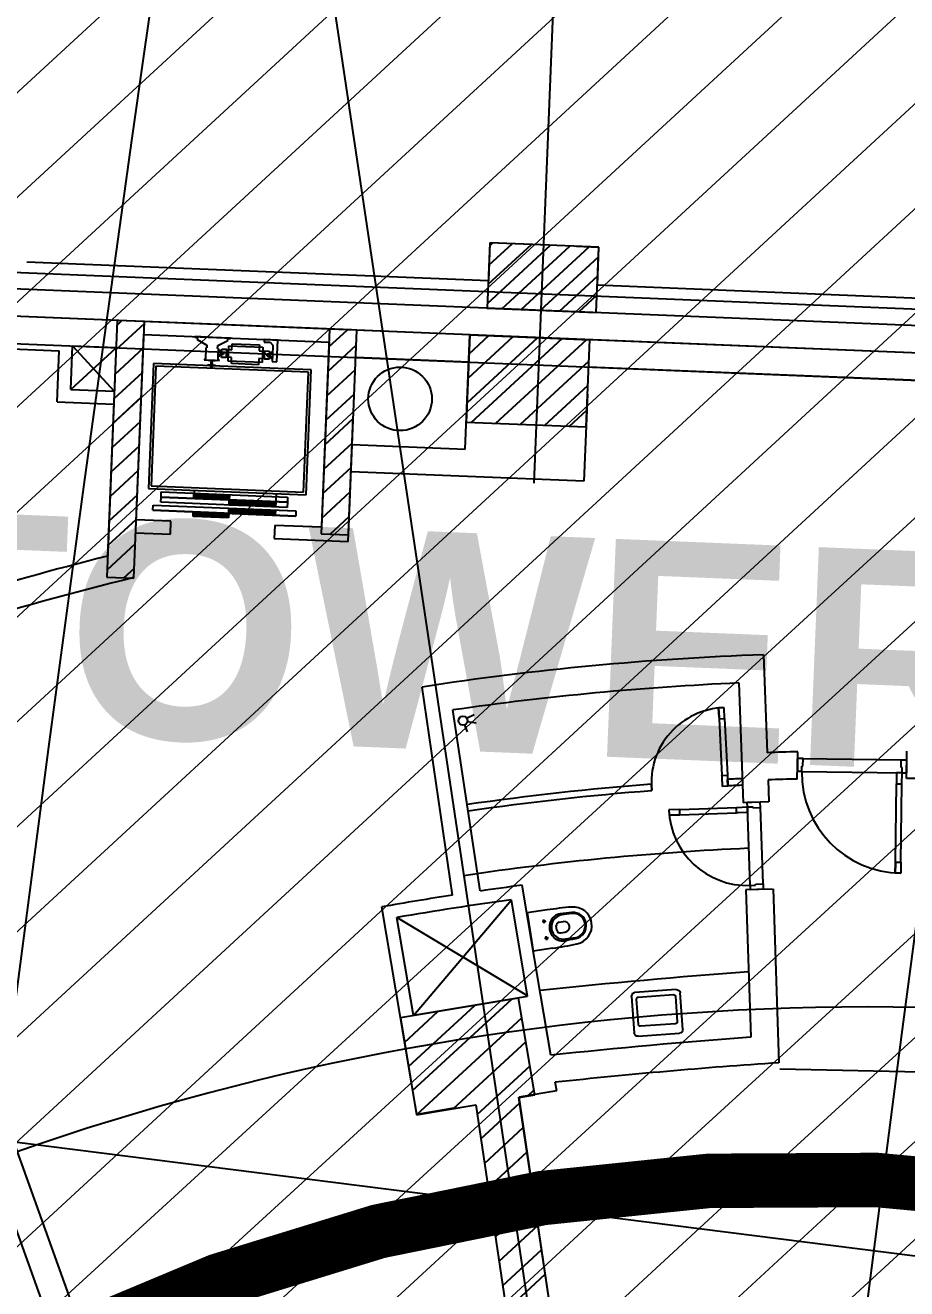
# Model space of a CAD drawing. Extents: x -678889171 to 586587, y -792238163 to 335485.
# Drawn here: x -678754277 to -678746193, y -791968313 to -791956724 of the extents above; entities that cross this region are included whole.
import ezdxf
from ezdxf.enums import TextEntityAlignment as Align

# ---------------------------------------------------------------- set-up
doc = ezdxf.new("R2010")
doc.units = 0
doc.header["$MEASUREMENT"] = 0
for name, color, linetype in [('A-FLOR-PATT', 252, 'Continuous'), ('A-SITE-PATT', 252, 'Continuous'), ('A-WALL', 252, 'Continuous')]:
    doc.layers.add(name, color=color, linetype=linetype)
for name, color, linetype, lineweight in [('BASEMENT3 LAYOUT$0$A-TABL-TEXT', 252, 'Continuous', 30), ('BASEMENT3 LAYOUT$0$HATCH11', 252, 'Continuous', 15), ('BASEMENT3 LAYOUT$0$HATCH2', 252, 'Continuous', 15)]:
    doc.layers.add(name, color=color, linetype=linetype, lineweight=lineweight)
doc.styles.add('BASEMENT3 LAYOUT$0$EN-SB', font='swissb.ttf')
doc.styles.add('Ground floor Towers$0$$Bas01-Rname$0$EN-SC', font='swissc.ttf')
doc.styles.add('Ground floor Towers$0$$Bas01-Rname$0$EN-SCL', font='swisscl.ttf')
doc.styles.add('Ground floor Towers$0$04-Ground Floor$0$V2-lower ground$0$LEVEL  FOR LICENSE LOWER GR$0$$LG- LEVEL$0$AR-SR', font='sarb.shx')

# ---------------------------------------------------------------- blocks, each defined once
blk = doc.blocks.new('A$C61C61320')
at = {"layer": 'BASEMENT3 LAYOUT$0$HATCH11'}
h = blk.add_hatch(dxfattribs=at)
h.set_pattern_fill('JIS_WOOD', color=256, scale=1000, style=0)
h.set_pattern_definition([(45, (-55979.95959305647, -92778.05480168064), (-499.9999991609842, 499.9999991609843), [])])
edge = h.paths.add_edge_path()
edge.add_line((-21467.74319023453, -134455.7384705361), (-52625.22989511769, -137297.8907696561))
edge.add_arc((469730.797268165, -78930.5305383486), 525606.8567419754, 175.7647423383216, 186.3757064635938, ccw=False)
edge.add_arc((-39265.1562679424, -44102.43736154633), 15691.08979022459, 0.9729785529091828, 165.2727067888424, ccw=False)
edge.add_arc((542230.0773749191, -76004.92878418005), 566720.1514529854, 176.7459500062832, 185.9199427217102)
at = {"layer": 'BASEMENT3 LAYOUT$0$HATCH2'}
h = blk.add_hatch(dxfattribs=at)
h.set_pattern_fill('JIS_WOOD', color=256, scale=1000, style=0)
h.set_pattern_definition([(45, (-845211.5632561638, -471074.8112416068), (-499.9999991609842, 499.9999991609843), [])])
edge = h.paths.add_edge_path()
edge.add_line((-87728.88771757309, -14436.92520058164), (11085.99286301623, -14077.61977391216))
edge.add_line((11085.9928630162, -14077.61977391216), (11086.00013759563, -61296.12011963065))
edge.add_line((11086.00013759569, -61296.12011963065), (-23868.16462742418, -60220.57708285929))
edge.add_line((-23868.16462742421, -60220.57708285929), (-23388.15647815715, -47455.2645226442))
edge.add_arc((-38984.06513334403, -44366.02445463254), 15898.9235792472, 348.7958745272753, 525.9866040010601)
edge.add_line((-54409.82303213701, -40516.12001080933), (-55179.78612954497, -49076.3717473704))
edge.add_line((-55179.78612954495, -49076.3717473704), (-87616.00626249687, -47227.09333388295))
edge.add_line((-87616.00626249681, -47227.09333388295), (-87728.88771757303, -14436.92520058164))
at = {"layer": 'BASEMENT3 LAYOUT$0$A-TABL-TEXT', "const_width": 500, "elevation": 212771.999991763}
blk.add_lwpolyline([(-55177.9904923368, -49002.55585763077), (-54541.06010160525, -40908.81723323351, -0.4123632474485285), (-36062.28517638973, -28707.6033656245)], format="xyb", dxfattribs=at)
at = {"layer": 'BASEMENT3 LAYOUT$0$HATCH2', "style": 'BASEMENT3 LAYOUT$0$EN-SB'}
blk.add_text('TOWER (D)', height=2000, dxfattribs=at).set_placement((-48443.40025077434, -24620.30964643985))
blk = doc.blocks.new('2')
at = {"layer": 'BASEMENT3 LAYOUT$0$A-TABL-TEXT', "const_width": 500, "elevation": 212771.999991763}
blk.add_lwpolyline([(62742.86580925656, 183194.8048470006), (63379.79619998811, 191288.5434713978, -0.4123632474485285), (81858.57112520363, 203489.7573390068)], format="xyb", dxfattribs=at)
at = {"layer": 'BASEMENT3 LAYOUT$0$HATCH2', "style": 'BASEMENT3 LAYOUT$0$EN-SB'}
blk.add_text('TOWER (D)', height=2000, dxfattribs=at).set_placement((69477.45605081902, 207577.0510581915))
blk = doc.blocks.new('GR')
at = {"layer": 'A-FLOR-PATT'}
for p, q in [((49525, 196905), (34393.90724153118, 276184.0878004957)), ((45305, 268485), (45305, 225220)), ((45814.33475278216, 227406.0133958133), (44814.33475278216, 227406.0133958133)), ((44814.33475278216, 227406.0133958133), (44814.33475278216, 226806.0133958133)), ((44814.33475278213, 227379.5168139663), (44840.83133462933, 227406.0133958135)), ((44814.33475278213, 227202.7401186696), (45017.60802992596, 227406.0133958135)), ((44814.33475278213, 227025.963423373), (45194.3847252226, 227406.0133958135)), ((44814.33475278213, 226849.1867280764), (45371.16142051923, 227406.0133958135)), ((45359.41533091813, 227406.0133958133), (44814.33475278216, 227406.0133958133)), ((44814.33475278216, 227406.0133958133), (44814.33475278216, 227056.699047405)), ((44947.93811581581, 226806.0133958134), (45547.93811581586, 227406.0133958135)), ((45124.71481111244, 226806.0133958134), (45724.7148111125, 227406.0133958135)), ((45609.41533091813, 227406.8300196816), (45811.59955093273, 227406.8300196816)), ((45811.59955093273, 227406.8300196816), (45811.59955093273, 227056.9011647324)), ((45814.33475278216, 226806.0133958133), (45814.33475278216, 227406.0133958133)), ((45301.49150640907, 226806.0133958134), (45814.33475278219, 227318.8566421865)), ((45478.26820170571, 226806.0133958134), (45814.33475278219, 227142.0799468899)), ((44814.33475278215, 227056.699047405), (40576.00954018906, 227056.699047405)), ((50959.12124708786, 227056.849632186), (45811.59955093273, 227056.9011647324)), ((106690.0000000001, 226955.0000000001), (-2250.000000000029, 226955)), ((45655.04489700234, 226806.0133958134), (45814.33475278219, 226965.3032515933)), ((55580, 226805), (4670, 226805)), ((54319.33480194781, 226805.3815140488), (11635.9341053524, 226805.8043177102)), ((44814.33475278216, 226806.0133958133), (45814.33475278216, 226806.0133958133)), ((53890, 226555), (4670, 226555)), ((43374.35913820845, 226556.198137269), (35336.09748644551, 226554.6647562817, -6.574195595121094e-08)), ((41427.15851748831, 226556.1981363152), (41426.7071294616, 224199.60201354)), ((41427.06266338544, 226287.8969424288), (41676.93180736224, 226537.7660864056)), ((41427.09491991927, 226512.4356019893), (41470.85745504469, 226556.1981371147)), ((41676.93445525065, 226556.1981363152), (41427.15851748831, 226556.1981363152)), ((43576.93284903094, 226556.1981379923, -6.574195595121094e-08), (41674.34838876099, 226556.1981363137)), ((41676.48306722395, 224199.60201354), (41676.93445525065, 226556.1981363152)), ((43626.93284903097, 226556.1981372059), (43376.93448080661, 226556.3315605688)), ((43376.93448080661, 226556.3315605688), (43376.93448080661, 224676.1980173447)), ((43376.93448080661, 226391.8509320808), (43541.32737331188, 226556.2438245861)), ((43626.93284903097, 224676.0645939809), (43626.93284903097, 226556.1981372059)), ((44664.33346182262, 226554.6647567604, -6.574195595121094e-08), (43626.93284903097, 226556.1981372059)), ((44664.33346182256, 226380.3982600889, -6.574195595121094e-08), (44838.5999584941, 226554.6647567604, -6.574195595121094e-08)), ((44664.33346182259, 226155.8918570621, -6.574195595121094e-08), (45063.10636152085, 226554.6647567604, -6.574195595121094e-08)), ((44664.33346182262, 225931.3854540354, -6.574195595121094e-08), (45287.61276454758, 226554.6647567604, -6.574195595121094e-08)), ((44664.33346182262, 226554.6647567604, -6.574195595121094e-08), (44664.33346182262, 225754.6647567604, -6.574195595121094e-08)), ((45764.33346182262, 226554.6647567604, -6.574195595121094e-08), (44664.33346182262, 226554.6647567604, -6.574195595121094e-08)), ((44664.33346182259, 225506.3315566768, -6.574195595121094e-08), (44664.33346182259, 226554.6647567604, -6.574195595121094e-08)), ((44664.33346182259, 226554.6647567604, -6.574195595121094e-08), (45764.33346182259, 226554.6647567604, -6.574195595121094e-08)), ((44712.11916757427, 225754.6647567604, -6.574195595121094e-08), (45512.1191675743, 226554.6647567604, -6.574195595121094e-08)), ((44936.62557060103, 225754.6647567604, -6.574195595121094e-08), (45736.62557060103, 226554.6647567604, -6.574195595121094e-08)), ((55679.89534064961, 226557.0897245294), (45764.33346182259, 226554.6647567604, -6.574195595121094e-08)), ((45764.33346182262, 225754.6647567604, -6.574195595121094e-08), (45764.33346182262, 226554.6647567604, -6.574195595121094e-08)), ((41676.48306722392, 224199.60201354), (41676.91147007118, 226436.197645375)), ((41676.91147007118, 226436.197645375), (43376.93448080654, 226436.1981529413)), ((42307.96238136734, 226436.1981366698), (42144.31373271882, 226436.1981366698)), ((42144.31373271882, 226436.1981366698), (42144.31373271882, 226431.4684069401)), ((42144.31373271882, 226431.4684069401), (42167.96238136734, 226431.4684069401)), ((42167.96238136734, 226431.4684069401), (42167.96238136734, 226412.1711096427)), ((42167.96238136734, 226412.1711096427), (42258.77319217823, 226363.2657042374)), ((42258.77319217823, 226337.2444032367), (42249.31373271882, 226337.2444032367)), ((42249.31373271882, 226337.2444032367), (42249.31373271882, 226230.4988579653)), ((42258.77319217823, 226363.2657042374), (42258.77319217823, 226337.2444032367)), ((42471.61103001609, 226436.1981366698), (42307.96238136734, 226436.1981366698)), ((42357.15157055645, 226363.2657042374), (42447.96238136734, 226412.1711096429)), ((42357.15157055645, 226337.2444032367), (42357.15157055645, 226363.2657042374)), ((42366.61103001609, 226337.2444032367), (42357.15157055645, 226337.2444032367)), ((42366.61103001609, 226230.4988579653), (42366.61103001609, 226337.2444032367)), ((42395.93535434036, 226331.7150741815), (42438.50292190793, 226331.7150741815)), ((42395.93535434036, 226302.8637228301), (42395.93535434036, 226331.7150741815)), ((42438.50292190793, 226331.7150741815), (42438.50292190793, 226256.0393985058)), ((42441.81373271882, 226258.4042633707), (42441.81373271882, 226329.3502093166)), ((42441.81373271882, 226329.3502093166), (42489.11103001609, 226329.3502093166)), ((42447.96238136734, 226412.1711096429), (42447.96238136734, 226431.4684069401)), ((42447.96238136734, 226431.4684069401), (42471.61103001609, 226431.4684069401)), ((42458.36778677278, 226222.9312903977), (42458.36778677278, 226364.8231822896)), ((42458.36778677278, 226364.8231822896), (42770.52994893491, 226364.8231822896)), ((42471.61103001609, 226431.4684069401), (42471.61103001609, 226436.1981366698)), ((42489.11103001609, 226329.3502093166), (42489.11103001609, 226385.1610201275)), ((42489.11103001609, 226385.1610201275), (42739.7867056916, 226385.1610201275)), ((42739.7867056916, 226385.1610201275), (42739.7867056916, 226329.3502093167)), ((42739.7867056916, 226329.3502093167), (42787.08400298888, 226329.3502093167)), ((42770.52994893491, 226364.8231822896), (42770.52994893491, 226222.9312903978)), ((42905.32724623219, 226436.19813667), (42782.35427325917, 226436.19813667)), ((42782.35427325917, 226436.19813667), (42782.35427325917, 226412.5494880213)), ((42782.35427325917, 226412.5494880213), (42836.27319217823, 226412.5494880212)), ((42787.08400298888, 226329.3502093167), (42787.08400298888, 226258.4042633707)), ((42790.39481379976, 226256.0393985058), (42790.39481379976, 226331.7150741815)), ((42790.39481379976, 226331.7150741815), (42832.96238136734, 226331.7150741816)), ((42832.96238136734, 226331.7150741816), (42832.96238136734, 226302.8637228302)), ((42836.27319217823, 226412.5494880212), (42862.75967866462, 226386.0630015348)), ((42862.75967866462, 226386.0630015348), (42862.75967866462, 226293.8772363437)), ((42905.32724623219, 226237.120479587), (42905.32724623219, 226436.19813667)), ((43376.93448080654, 226436.1981529413), (43376.93448080658, 224736.0645939821)), ((43376.93448080664, 226167.3445290541), (43626.93284903091, 226417.3428972784)), ((45161.13197362772, 225754.6647567604, -6.574195595121094e-08), (45764.33346182262, 226357.8662449553, -6.574195595121094e-08)), ((-2249.999999999971, 226305), (106689.9999999999, 226305)), ((38716.09585629358, 226256.1981371931), (40906.76983506471, 226256.1981371925)), ((40906.76983506471, 225786.5521331348, -6.574195595375476e-08), (40906.76983506471, 226256.1981371925, -7.048649737750315e-09)), ((41026.76983506471, 226306.5324472102, -6.574195595121094e-08), (41426.83059002995, 226306.5521361319, -6.574195595121094e-08)), ((41026.76983506471, 225906.5521331348), (41026.76983506471, 226306.5521331348)), ((41026.76983506471, 225906.5521331348), (41426.76983506471, 226303.5989339019)), ((41027.77721376537, 226306.5324967881, -6.574195595121027e-08), (41426.76983506471, 225906.5521331348, -6.574195595121027e-08)), ((41427.10137403769, 226256.1981371924, -6.574195595121094e-08), (41426.74441177255, 224392.5778366092, -6.574195595121094e-08)), ((41427.03040685164, 226063.3582828682), (41676.89955087131, 226313.2274268879)), ((42249.31373271882, 226230.4988579653), (42237.96238136734, 226230.4988579653)), ((42237.96238136734, 226230.4988579653), (42237.96238136734, 226226.7150741815)), ((42237.96238136734, 226226.7150741815), (42307.96238136734, 226226.7150741815)), ((42277.21913812426, 226221.0393985058), (42274.85427325917, 226226.7150741815)), ((42274.85427325917, 226226.7150741815), (42341.0704894755, 226226.7150741815)), ((42305.1245435297, 226219.147506614), (42277.21913812426, 226221.0393985058)), ((42305.12454352947, 226206.8502093166), (42305.1245435297, 226219.147506614)), ((42307.96238136734, 226226.7150741815), (42377.96238136734, 226226.7150741816)), ((42338.70562461065, 226221.0393985058), (42310.80021920521, 226219.1475066139)), ((42310.80021920521, 226219.1475066139), (42310.80021920521, 226206.8502093166)), ((42341.0704894755, 226226.7150741815), (42338.70562461065, 226221.0393985058)), ((42366.13805704308, 226322.2556147221), (42380.32724623219, 226322.2556147221)), ((42366.13805704308, 226265.4988579653), (42366.13805704308, 226322.2556147221)), ((42380.32724623219, 226265.4988579653), (42366.13805704308, 226265.4988579653)), ((42377.96238136734, 226230.4988579654), (42366.61103001609, 226230.4988579653)), ((42377.96238136734, 226226.7150741816), (42377.96238136734, 226230.4988579654)), ((42380.32724623219, 226322.2556147221), (42380.32724623219, 226301.4448039112)), ((42380.32724623219, 226301.4448039112), (42413.43535434036, 226301.4448039112)), ((42413.43535434036, 226286.3096687761), (42380.32724623219, 226286.3096687761)), ((42380.32724623219, 226286.3096687761), (42380.32724623219, 226265.4988579653)), ((42414.85427325917, 226302.8637228301), (42395.93535434036, 226302.8637228301)), ((42395.93535434036, 226256.0393985058), (42395.93535434036, 226284.8907498572)), ((42395.93535434036, 226284.8907498572), (42414.85427325917, 226284.8907498572)), ((42438.50292190793, 226256.0393985058), (42395.93535434036, 226256.0393985058)), ((42413.43535434036, 226301.4448039112), (42413.43535434036, 226286.3096687761)), ((42414.85427325917, 226284.8907498572), (42414.85427325917, 226302.8637228301)), ((42489.11103001609, 226258.4042633707), (42441.81373271882, 226258.4042633707)), ((42770.52994893491, 226222.9312903978), (42458.36778677278, 226222.9312903977)), ((42489.11103001609, 226202.5934525599), (42489.11103001609, 226258.4042633707)), ((42787.08400298888, 226258.4042633707), (42739.7867056916, 226258.4042633707)), ((42739.7867056916, 226258.4042633707), (42739.7867056916, 226202.5934525599)), ((42832.96238136734, 226256.0393985058), (42790.39481379976, 226256.0393985058)), ((42832.96238136734, 226302.8637228302), (42814.04346244852, 226302.8637228302)), ((42814.04346244852, 226302.8637228302), (42814.04346244852, 226284.8907498572)), ((42814.04346244852, 226284.8907498572), (42832.96238136734, 226284.8907498572)), ((42815.46238136734, 226286.3096687761), (42815.46238136734, 226301.4448039113)), ((42815.46238136734, 226301.4448039113), (42848.5704894755, 226301.4448039113)), ((42848.5704894755, 226286.3096687761), (42815.46238136734, 226286.3096687761)), ((42832.96238136734, 226284.8907498572), (42832.96238136734, 226256.0393985058)), ((42848.5704894755, 226301.4448039113), (42848.5704894755, 226322.2556147221)), ((42848.5704894755, 226322.2556147221), (42862.75967866462, 226322.2556147222)), ((42848.5704894755, 226265.4988579653), (42848.5704894755, 226286.3096687761)), ((42862.75967866462, 226265.4988579654), (42848.5704894755, 226265.4988579653)), ((42862.75967866462, 226322.2556147222), (42862.75967866462, 226265.4988579654)), ((42862.75967866462, 226293.8772363437), (42862.75967866462, 226237.1204795869)), ((42862.75967866462, 226237.1204795869), (42905.32724623219, 226237.120479587)), ((44663.96393756372, 226304.6650298568, -6.574195595121094e-08), (43626.56332477207, 226306.1984103024)), ((45764.33346182259, 226306.1981309178), (54226.62677301494, 226306.198135673)), ((43222.94838867686, 226175.929599748), (41775.74838867667, 226175.929599748)), ((41775.74838867667, 226175.929599748), (41775.74838867667, 225028.5043987087)), ((43199.34838867676, 226152.329599748), (41799.34838867676, 226152.3295997479)), ((41799.34838867676, 226152.3295997479), (41799.34838867676, 225052.1081323122)), ((42270.12454352947, 226179.4177768842), (42270.12454352947, 226182.728587695)), ((42270.12454352947, 226182.728587695), (42302.2867056916, 226182.728587695)), ((42345.80021920521, 226179.4177768842), (42270.12454352947, 226179.4177768842)), ((42302.2867056916, 226182.728587695), (42302.28670569183, 226163.8096687761)), ((42302.28670569183, 226163.8096687761), (42313.63805704308, 226163.8096687761)), ((42303.70562461065, 226197.3907498572), (42305.12454352947, 226206.8502093166)), ((42303.70562461065, 226165.228587695), (42303.70562461065, 226197.3907498572)), ((42312.21913812403, 226165.228587695), (42303.70562461065, 226165.228587695)), ((42310.80021920521, 226206.8502093166), (42312.21913812403, 226197.3907498572)), ((42312.21913812403, 226197.3907498572), (42312.21913812403, 226165.228587695)), ((42313.63805704308, 226163.8096687761), (42313.63805704308, 226182.7285876951)), ((42313.63805704308, 226182.7285876951), (42345.80021920521, 226182.728587695)), ((42345.80021920521, 226182.728587695), (42345.80021920521, 226179.4177768842)), ((42739.7867056916, 226202.5934525599), (42489.11103001609, 226202.5934525599)), ((43199.34838867676, 225052.329599748), (43199.34838867676, 226152.329599748)), ((43222.94838867686, 225028.7333327609), (43222.94838867686, 226175.929599748)), ((43376.93448080661, 225942.8381260274), (43626.93284903091, 226192.8364942517)), ((45385.6383766545, 225754.6647567604, -6.574195595121094e-08), (45764.33346182262, 226133.3598419285, -6.574195595121094e-08)), ((41426.99815031784, 225838.8196233077), (41676.86729438035, 226088.6887673702)), ((45764.33346182259, 226056.1981372058), (45764.33346182259, 225256.3315566768)), ((41026.76983506471, 225906.5521331348, -6.574195595375476e-08), (41426.76983506471, 225906.5521331348, -6.574195595375476e-08)), ((43376.93448080664, 225718.3317230007), (43626.93284903097, 225968.330091225)), ((45610.14477968126, 225754.6647567604, -6.574195595121094e-08), (45764.33346182262, 225908.8534389018, -6.574195595121094e-08)), ((40906.76983506471, 225786.5521331348, -6.574195595375476e-08), (41426.76983506471, 225786.5521331348, -6.574195595375476e-08)), ((41426.96589378401, 225614.2809637472), (41676.8350378894, 225864.1501078525)), ((43626.93284903095, 224616.0645939821), (43626.93284903087, 225756.3315566768)), ((44664.33346182262, 225754.6647567604, -6.574195595121094e-08), (45764.33346182262, 225754.6647567604, -6.574195595121094e-08)), ((41426.93363725021, 225389.7423041866), (41676.80278139841, 225639.6114483348)), ((43376.93448080664, 225493.8253199739), (43626.93284903097, 225743.8236881982)), ((43376.93448080661, 225269.3189169472), (43626.93284903094, 225519.3172851715)), ((41426.90138071639, 225165.2036446261), (41676.77052490745, 225415.0727888171)), ((43626.93284903087, 225506.3315566768, -6.574195595121094e-08), (44664.33346182259, 225506.3315566768, -6.574195595121094e-08)), ((43376.93448080661, 225044.8125139205), (43626.93284903094, 225294.8108821448)), ((41426.86912418259, 224940.6649850655), (41676.73826841646, 225190.5341292994)), ((45764.33346182259, 225256.3315566768), (43626.93284903087, 225256.3315566768)), ((43376.93448080661, 224820.3061108937), (43626.93284903091, 225070.304479118)), ((41426.83686764879, 224716.126325505), (41676.7060119255, 224965.9954697817)), ((41775.74838867667, 225028.5043987087), (43222.94838867686, 225028.7333327609)), ((41799.34838867676, 225052.1081323122), (43199.34838867676, 225052.329599748)), ((41895.01977722021, 225000.0137014879), (43054.967126125, 225000.1808209975)), ((41895.02536171768, 224952.7164045203), (41895.01977722021, 225000.0137014879)), ((43054.97271062224, 224952.8835240299), (41895.02536171768, 224952.7164045203)), ((41895.02536171768, 224952.7164045203), (43054.97271062224, 224952.8835240299)), ((41895.03094621515, 224905.4191075527), (41895.02536171768, 224952.7164045203)), ((42195.31028081593, 225028.5707696347), (42195.31364842621, 225000.0491578557)), ((42195.31420687586, 224995.3194281588), (42521.45417478005, 224995.3880981697)), ((42195.31923292368, 224952.751860888), (42195.31420687586, 224995.3194281588)), ((42521.45585012925, 224981.1989090795), (42195.31588222529, 224981.1302390687)), ((42521.45752547844, 224967.0097199892), (42195.31755757448, 224966.9410499783)), ((42521.45920082787, 224952.8205308989), (42195.31923292368, 224952.751860888)), ((42521.45417478005, 224995.3880981697), (42521.45920082787, 224952.8205308989)), ((42521.45975927752, 224948.0908012021), (42947.13543198584, 224948.141061679)), ((42521.46478532511, 224905.5232339312), (42521.45975927752, 224948.0908012021)), ((42947.12592142844, 225028.6897001219), (42947.14045803365, 224905.5734944082)), ((42947.13543198584, 224948.141061679), (42947.14045803365, 224905.5734944082)), ((43054.967126125, 225000.1808209975), (43054.97271062224, 224952.8835240299)), ((43054.97271062224, 224952.8835240299), (43054.97829511971, 224905.5862270623)), ((41825.03429740155, 224877.0324643159), (43136.33299660264, 224877.2174542173)), ((41825.03988189902, 224829.7351673483), (41825.03429740155, 224877.0324643159)), ((41825.03988189902, 224829.7351673483), (43136.33858109987, 224829.9201572497)), ((43136.33858109987, 224829.9201572497), (41825.03988189902, 224829.7351673483)), ((43054.97829511971, 224905.5862270623), (41895.03094621515, 224905.4191075527)), ((42195.33375261701, 224829.7788887723), (42521.4737205212, 224829.847558783)), ((42195.33877866482, 224787.2113215014), (42195.33375261701, 224829.7788887723)), ((42947.13710733526, 224933.9518725887), (42521.46143462672, 224933.9016121119)), ((42947.13878268446, 224919.7626834985), (42521.46310997591, 224919.7124230216)), ((42947.14045803365, 224905.5734944082), (42521.46478532511, 224905.5232339312)), ((42521.46813602373, 224877.1448557506), (42947.14380873204, 224877.1951162275)), ((42521.47316207131, 224834.5772884798), (42521.46813602373, 224877.1448557506)), ((42947.14548408147, 224863.0059271374), (42521.46981137292, 224862.9556666605)), ((42947.14715943066, 224848.8167380471), (42521.47148672212, 224848.7664775701)), ((42947.14883477986, 224834.6275489568), (42521.47316207131, 224834.5772884798)), ((42521.4737205212, 224829.847558783), (42521.47874656878, 224787.2799915122)), ((42947.14380873204, 224877.1951162275), (42947.14883477986, 224834.6275489568)), ((43136.33299660264, 224877.2174542173), (43136.33858109987, 224829.9201572497)), ((43457.2899048407, 224676.1551319011), (43626.93284903091, 224845.7980760913)), ((41426.80461111493, 224491.5876659444), (41676.67375543455, 224741.456810264)), ((41994.65463025749, 224736.064593982), (41674.34838882845, 224736.064593982)), ((41994.65463025749, 224616.064593982), (41994.65463025749, 224736.064593982)), ((42521.4753958704, 224815.6583696928), (42195.3354279662, 224815.589699682)), ((42521.47707121959, 224801.4691806026), (42195.3371033154, 224801.4005105917)), ((42521.47874656878, 224787.2799915122), (42195.33877866482, 224787.2113215014)), ((43376.93448080658, 224736.0645939821), (42947.14380924594, 224736.0645939821)), ((42947.14380924594, 224736.0645939821), (42947.14380924594, 224616.0645939821)), ((41674.34838882845, 224616.064593982), (41994.65463025749, 224616.064593982)), ((42947.14380924594, 224616.0645939821), (43626.93284903095, 224616.0645939821)), ((43376.93448080661, 224676.1980173447), (43626.93284903097, 224676.0645939809)), ((41426.77235458116, 224267.0490063839), (41676.64149894356, 224516.9181507463)), ((41583.83176485085, 224199.6020136269), (41676.60924245257, 224292.3794912286)), ((41426.7071294616, 224199.60201354), (41676.48306722395, 224199.60201354)), ((47473.47593836665, 223732.8702573489), (47543.87857939229, 222836.4856662556)), ((47259.07762923303, 223464.616593459), (47342.30546461417, 222368.6134497749)), ((44714.69762140351, 221413.9137792526), (44356.96908496408, 223309.86000921)), ((47132.25892793494, 223232.8927695436), (47082.46443492755, 223228.3641421429)), ((47082.46443492755, 223228.3641421429), (47090.34424660484, 223141.72172431)), ((47090.34424660484, 223141.72172431), (47082.46443492755, 223228.3641421429)), ((47082.46443492755, 223228.3641421429), (47091.52168972903, 223128.7751561281)), ((47141.31618273642, 223133.3037835288), (47132.25892793494, 223232.8927695436)), ((44965.42926368002, 221461.9799571485), (44648.89153527834, 223111.048467703)), ((47091.52168972903, 223128.7751561281), (47141.31618273642, 223133.3037835288)), ((47091.52168972902, 223128.7751561281), (47138.61941469672, 222610.9124288512)), ((47141.31618273642, 223133.3037835288), (47188.4139077041, 222615.4410562519)), ((44760.81634613739, 222977.2510946727), (44788.59977170693, 222916.6998256181)), ((44776.89887677396, 223041.0175241458), (44846.16352120087, 223076.7308840596)), ((44785.45757195492, 223009.9394744942), (44866.19203883059, 223001.2489395959)), ((47830.31395338914, 222606.258623497), (47823.54182119005, 222856.3537773259)), ((48829.4218709288, 222652.7399001125), (48822.65479578338, 222902.6482967182)), ((47875.27230249451, 222796.9693543657), (47825.29061773999, 222795.6161400078)), ((47825.29061773999, 222795.6161400078), (47828.53833219891, 222675.660096597)), ((47865.27596554359, 222796.6987114942), (48784.93896502672, 222821.5978556793)), ((47877.16680259554, 222726.9949957095), (47875.27230249451, 222796.9693543657)), ((48774.94262807581, 222821.3272128076), (48824.92431283034, 222822.6804271655)), ((48776.83712817685, 222751.3528541514), (48774.94262807581, 222821.3272128076)), ((48786.83346512775, 222751.623497023), (48776.83712817685, 222751.3528541514)), ((48788.18667948564, 222701.6418122685), (48786.83346512775, 222751.623497023)), ((48824.92431283034, 222822.6804271655), (48828.17202728926, 222702.7243837548)), ((47868.52368000252, 222676.7426680833), (47828.53833219891, 222675.660096597)), ((47867.17046564463, 222726.7243528379), (47877.16680259554, 222726.9949957095)), ((47868.52368000252, 222676.7426680833), (47867.17046564463, 222726.7243528379)), ((47868.52368000252, 222676.7426680833), (48788.18667948565, 222701.6418122685)), ((48788.18667948565, 222701.6418122685), (48738.20499473113, 222700.2885979106)), ((48738.20499473113, 222700.2885979106), (48740.55958771385, 222613.3204664377)), ((48788.18667948564, 222701.6418122685), (48828.17202728926, 222702.7243837548)), ((48790.89310820142, 222601.6784427594), (48788.18667948565, 222701.6418122685)), ((47138.61941469672, 222610.9124288512), (47188.4139077041, 222615.4410562519)), ((47139.7968578209, 222597.9658606693), (47138.61941469672, 222610.9124288512)), ((47147.67666949819, 222511.3234428364), (47139.7968578209, 222597.9658606693)), ((47197.47116250559, 222515.8520702372), (47147.67666949819, 222511.3234428364)), ((47188.4139077041, 222615.4410562519), (47197.47116250559, 222515.8520702372)), ((47197.33606586569, 222517.3375244587), (47191.90171298488, 222577.0909160675)), ((47563.45350522279, 222587.2526597855), (47579.21261503721, 222386.6036074033)), ((48740.55958771385, 222613.3204664377), (48740.9114234469, 222600.3252284015)), ((48740.9114234469, 222600.3252284015), (48790.89310820142, 222601.6784427594)), ((48760.39771020046, 221880.5889679365), (48740.9114234469, 222600.3252284015)), ((48810.37939495498, 221881.9421822944), (48790.89310820142, 222601.6784427594)), ((46501.07618423858, 222444.4474048337), (46495.63982180863, 222504.2228924271)), ((46764.59549412379, 222284.6283833819), (46664.88257897396, 222277.0564250939)), ((46664.88257897396, 222277.0564250939), (46668.66855811796, 222227.199967519)), ((46764.5954941238, 222284.6283833819), (47283.1026529029, 222324.0025664794)), ((46768.38147326779, 222234.771925807), (46764.59549412379, 222284.6283833819)), ((46768.38147326779, 222234.771925807), (47286.88863204688, 222274.1461089045)), ((47283.1026529029, 222324.0025664794), (47382.81556805273, 222331.5745247674)), ((47286.88863204688, 222274.1461089045), (47283.1026529029, 222324.0025664794)), ((47299.85131101636, 222275.1304634819), (47286.88863204688, 222274.1461089045)), ((47386.60154719672, 222281.7180671925), (47299.85131101636, 222275.1304634819)), ((47579.21261503721, 222386.6036074033), (47342.30546461417, 222368.6134497749)), ((47499.44228291725, 222380.5460407729), (47379.78678473754, 222371.4596908273)), ((47382.81556805273, 222331.5745247674), (47379.78678473754, 222371.4596908273)), ((47382.81556805273, 222331.5745247674), (47432.67202562765, 222335.3605039114)), ((47382.81556805273, 222331.5745247674), (47386.60154719672, 222281.7180671925)), ((47437.33366772617, 221613.6415356886), (47382.81556805273, 222331.5745247674)), ((47432.67202562765, 222335.3605039114), (47433.42922145645, 222325.3892123964)), ((47433.42922145645, 222325.3892123964), (47503.22826206124, 222330.689583198)), ((47503.22826206124, 222330.689583198), (47499.44228291725, 222380.5460407729)), ((47556.23197007708, 221632.6991771492), (47503.22826206124, 222330.689583198)), ((46668.66855811796, 222227.199967519), (46768.38147326779, 222234.771925807)), ((46668.66855811796, 222227.199967519), (46755.41879429831, 222233.7875712296)), ((46755.41879429831, 222233.7875712296), (46668.66855811796, 222227.199967519)), ((48760.39771020048, 221880.5889679365), (48810.37939495499, 221881.9421822944)), ((48763.10413891625, 221780.6255984275), (48760.39771020048, 221880.5889679365)), ((48763.10413891625, 221780.6255984275), (48760.74954593353, 221867.5937299003)), ((48760.74954593353, 221867.5937299003), (48763.10413891625, 221780.6255984275)), ((48810.37939495499, 221881.9421822944), (48813.08582367076, 221781.9788127853)), ((48813.08582367076, 221781.9788127853), (48763.10413891625, 221780.6255984275)), ((47639.78828134107, 221588.9002862043), (47399.30607058971, 221570.638647117)), ((47437.33366772617, 221613.6415356886), (47487.19012530109, 221617.4275148326)), ((47437.33366772617, 221613.6415356886), (47440.36245104136, 221573.7563696287)), ((47560.01794922107, 221582.8427195743), (47440.36245104136, 221573.7563696287)), ((47486.43292947229, 221627.3988063476), (47556.23197007708, 221632.6991771492)), ((47487.19012530109, 221617.4275148326), (47486.43292947229, 221627.3988063476)), ((47556.23197007708, 221632.6991771492), (47560.01794922107, 221582.8427195743)), ((47648.58870377629, 221589.5685690592), (47766.67320758711, 219999.4990067346)), ((45556.22075005079, 220538.2342517902), (45347.40933905139, 221529.8661980705)), ((47399.30607058971, 221570.638647117), (47499.47301791589, 220221.6462101537)), ((44401.31048397971, 220296.1983078983), (45255.39430518366, 221392.269343124)), ((45438.56250989337, 220514.6150739104), (45255.39430518367, 221392.269343124)), ((44283.88592229273, 220271.473255925), (44070.423777558, 221278.9555083117)), ((45587.08697607632, 221313.2864799324), (45406.12698643284, 221278.6596326289)), ((45406.12698643284, 221278.6596326289), (45472.84605381563, 220929.9856214844)), ((45810.46994465135, 221289.1259939086), (45723.45955258125, 221272.9639254711)), ((44401.31024204673, 220296.1994568278), (44212.31975169657, 221187.4697671387)), ((45437.93384105816, 220517.6273537327), (44212.31975169657, 221187.4697671387)), ((45579.61448923153, 221210.0423143143), (45545.23817827362, 221203.4643780935)), ((45565.71530186299, 221189.565190725), (45559.13736564216, 221223.9415016829)), ((45684.14757842165, 221131.1831252158), (45676.78028985431, 221169.6845934887)), ((45700.60746820037, 221204.7882339276), (45738.99705023608, 221212.1341129687)), ((45719.25121886058, 221107.3559468698), (45757.64080089629, 221114.7018259109)), ((45608.74534963809, 221057.8043657865), (45574.36903868019, 221051.2264295657)), ((45594.84616226955, 221037.3272421972), (45588.26822604872, 221071.703553155)), ((45852.48875627193, 221069.5355804633), (45765.6583206344, 221052.4330592641)), ((45653.8060434591, 220964.612468788), (45472.84605381563, 220929.9856214844)), ((45673.57147797137, 219982.3447475053), (45556.9887741253, 220538.3952773058)), ((45357.84423314608, 220494.3836583318, 1.044712121485884e-08), (44281.92688635635, 220268.9827991596, 1.044712121485884e-08)), ((45438.77231866434, 220513.6097708129), (44401.15448860124, 220296.0606710378)), ((44420.76731477061, 219606.9896297855), (45294.9945602896, 220481.2168753045)), ((45543.08501506466, 219614.6871119356, 1.044712121485884e-08), (45357.84423314608, 220494.3836583318, 1.044712121485884e-08)), ((40227.00305710678, 220357.9373922064), (43637.83419722665, 211950.2708102897)), ((44328.82404899201, 220045.3764498968), (44624.11827835906, 220340.6706792639)), ((44374.79568188131, 219826.1830398412), (44959.5564193243, 220410.9437772842)), ((44467.04538978229, 219388.1026618523), (45395.326328544, 220316.383600614)), ((44281.92688635635, 220268.9827991596, 1.044712121485884e-08), (44466.69035680281, 219388.0279016385, 1.044712121485884e-08)), ((44282.85241610272, 220264.5698599525), (44288.68013739376, 220270.3975812435)), ((44469.35843562781, 219390.6676625422), (44283.88592229273, 220271.473255925)), ((44802.94079872081, 219458.8330278458), (45441.45052626589, 220097.3427553909)), ((40089.04721897695, 220032.9700475933), (43406.1716215519, 211856.2896896763)), ((47777.08933558456, 219944.7269812319), (49557.306788473, 219979.5448845084)), ((45021.891431325, 219412.6186175051), (45487.57472398778, 219878.3019101679)), ((45741.46153196941, 219658.5377053934), (45724.93099297262, 219737.040170752)), ((45396.42596062736, 219583.8047350987, 1.044712121485884e-08), (45543.08501506466, 219614.6871119356, 1.044712121485884e-08)), ((45741.46153196941, 219658.5377053934), (45400.14295196932, 219586.6653682271)), ((45474.73161659809, 219600.2937598332), (45533.69892170961, 219659.2610649447)), ((113710, 212730), (34645, 219515)), ((44466.69035680281, 219388.0279016385, 1.044712121485884e-08), (45004.94039949882, 219501.368606819, 1.044712121485884e-08)), ((45004.94039949882, 219501.368606819, 1.044712121485884e-08), (46119.35160438807, 213666.6805748538, 1.044712121485884e-08)), ((45004.9403994988, 219501.368606819, 1.044712121485884e-08), (46118.97671074574, 213668.643393819, 1.044712121485884e-08)), ((45064.4153448469, 219189.977488082), (45406.33935287443, 219531.9014961096)), ((46512.01669940146, 213742.9410543153, 1.044712121485884e-08), (45396.42596062736, 219583.8047350987, 1.044712121485884e-08)), ((46511.64180575911, 213744.9038732806), (45400.14295196932, 219586.6653682271)), ((44469.35874253565, 219390.6677271686), (44448.01334044484, 219485.5757113254)), ((44805.57300607665, 219461.4652352015), (44469.3584356278, 219390.6676625422)), ((45106.93925836869, 218967.3363586589), (45448.86326639616, 219309.2603666863)), ((45149.46317189059, 218744.6952292358), (45491.38717991806, 219086.6192372633)), ((45191.98708541237, 218522.0540998126), (45533.91109343997, 218863.9781078402)), ((45234.51099893427, 218299.4129703896), (45576.43500696175, 218641.3369784171)), ((45277.03491245612, 218076.7718409665), (45618.95892048365, 218418.695848994)), ((45319.5588259779, 217854.1307115433), (45661.48283400555, 218196.054719571)), ((45362.08273949986, 217631.4895821203), (45704.00674752734, 217973.4135901478))]:
    blk.add_line(p, q, dxfattribs=at)
at = {"layer": 'A-FLOR-PATT', "extrusion": (8.593041066698723e-18, -7.668617706369249e-17, -1)}
for p, q in [((46392.02028123243, 220552.5211640863), (46429.35628829361, 220219.3264747879)), ((46799.22679732786, 220631.8883750583), (46421.60614945635, 220589.5742337223)), ((46454.35050783912, 220548.2596090711), (46776.43870749464, 220584.3510825635)), ((46794.96524231241, 220569.5581484516), (46821.10044725519, 220336.3218659427)), ((46873.61587402516, 220269.1078175362), (46836.27986696397, 220602.3025068346)), ((46465.69277867023, 220296.496791744), (46439.55757372745, 220529.733074253)), ((46806.30751314352, 220317.7953311247), (46484.21931348811, 220281.7038576321)), ((46466.40935792972, 220189.7406065642), (46844.03000580124, 220232.0547479002))]:
    blk.add_line(p, q, dxfattribs=at)
at = {"layer": 'A-FLOR-PATT'}
for centre, radius in [((44048.58247976842, 225942.3045187289), 291.5798052329209), ((44744.31044552055, 223015.3253499216), 41.49811643827705), ((45562.42633375257, 221206.7533462039), 7.499999999999993), ((45591.55719415914, 221054.5153976761), 7.499999999999993)]:
    blk.add_circle(centre, radius, dxfattribs=at)
for centre, radius, start, end in [((687279.656740699, 163488.6097753342), 649022.5456272444, 169.8809308091749, 188.016783999427), ((687279.656740699, 163488.6097753342), 640922.5456272444, 169.8809308091749, 188.016783999427), ((632160.6549194276, 163506.2511653661), 599695.8226879967, 171.0616030214717, 190.2201678661017), ((632160.6549194327, 163506.2511653659), 599145.8226880017, 171.0631954506245, 190.2296506374575), ((49526.59955092939, 196905.9360870057), 28655.24608071568, 106.4193665302347, 109.4296751478989), ((49526.59955092939, 196905.9360870057), 28405.24608071568, 106.0436398398017, 109.5158226248814), ((49530.70629404763, 196884.4691343325), 26927.10232458581, 94.38166666912623, 101.0776200071222), ((49530.51695514104, 196884.3917669992), 26677.10232458581, 94.8844005972911, 100.5439292177274), ((47180.84087937854, 222547.5327317685, -3.540657654278437e-08), 687.0797532929839, 94.05464639611458, 187.9136799157154), ((49526.59955092936, 196905.9360870057), 26006.24124960984, 93.75478708310324, 94.37248444127252), ((48788.18667948565, 222701.6418122685), 919.9999999997023, 181.5508587969253, 271.5508587965198), ((49526.59955092936, 196905.9360870057), 25756.24124960984, 89.87893420989839, 91.55108883314647), ((49526.59955092936, 196905.9360870057), 25777.10232458581, 94.879514609302, 95.19654620408666), ((49526.59955092936, 196905.9360870057), 25717.10232458581, 94.879514609302, 95.19654620408666), ((49526.59955092936, 196905.9360870057), 25756.24124960984, 93.77618773413126, 94.37133573640028), ((49526.59955092936, 196905.9360870057), 25777.10232458581, 96.75265504210988, 100.5331694302442), ((49526.59955092936, 196905.9360870057), 25717.10232458581, 96.75628646153933, 100.5323935332196), ((47382.81556805273, 222331.5745247674), 719.9999999997043, 184.3425689404426, 274.3425689403795), ((49526.59955092936, 196905.9360870057), 25136.31831008305, 94.82674427476863, 100.8131217797173), ((49679.05494246323, 196109.3747537025), 25786.90634618166, 99.67030497373828, 100.5323268294954), ((49679.05494246323, 196109.3747537025), 25786.90634618166, 101.0995729638339, 102.5621905444802), ((49728.77691633117, 195840.4759910964), 25940.34296481011, 99.93420743993907, 102.2782442010931), ((46338.85111560072, 217384.5652275999), 4000.000000000488, 97.62449229330379, 100.8326496709383), ((45830.88537488783, 221179.2171294568), 171.5000000000284, 284.0408070485706, 97.62449229330366), ((45743.96241717997, 221162.5843478698), 129.9999999999999, 134.5507465648251, 247.1145527769097), ((45743.96241717997, 221162.5843478698), 112.2676204798004, 100.5226911329646, 281.1426082087993), ((45722.91619583892, 221183.9632292078), 99.99999999999991, 99.20832762671799, 134.5507465648251), ((46338.85111560061, 217384.5652276004), 3948.999999999996, 97.6244922904426, 99.20832762671799), ((45830.88537488781, 221179.2171294568), 111.78885578103, 281.1426082087993, 100.5226911329646), ((45830.88537488781, 221179.2171294568), 120.4999999999999, 284.0408070519559, 97.6244922904426), ((45706.24569924681, 221175.322824535), 29.99999999999997, 100.8326496706497, 190.8326496707281), ((45713.61298781414, 221136.8213562623), 29.99999999999997, 190.8326496707281, 280.8326496706497), ((45748.31892556619, 221163.4179694397), 49.59999999999992, 280.8326496706497, 100.8326496706497), ((44902.04190393621, 224893.3337211208), 4000.000000000517, 280.8326496709161, 284.0408070485506), ((45732.29571831703, 221134.9458215408), 99.99999999999991, 247.1145527769097, 282.456971707981), ((44902.04190393481, 224893.33372112), 3948.999999999996, 282.456971707981, 284.0408070519559), ((53414.30264002128, 168007.1911984303), 53148.38000242628, 96.43784929233642, 98.50677089038274), ((49526.59955092936, 196905.9360870057), 23655.24608071568, 5.69885754428108, 152.2212887960275), ((49526.59955092927, 196905.9360870057), 23655.24608071568, 5.698857544488487, 152.2212887979112), ((53065.50305062233, 170666.5223565455), 49866.73230192094, 96.40860049417724, 98.52458229232488), ((53493.1194383688, 167378.9617207148), 52931.211309618, 96.2107898454407, 98.43921444152292)]:
    blk.add_arc(centre, radius, start, end, dxfattribs=at)
at = {"layer": 'A-FLOR-PATT', "extrusion": (8.593041066698723e-18, -7.668617706369249e-17, -1)}
for centre, radius, start, end in [((-46425.33975016244, 220556.2547647925), 33.52800000000002, 353.6064135074566, 83.60641350745661), ((-46456.21730819228, 220531.5998746061), 16.76400000000001, 353.6064135074566, 83.60641350745661), ((-46778.30550784769, 220567.6913480986), 16.76400000000001, 83.60641350745661, 173.6064135074566), ((-46802.96039803396, 220598.5689061285), 33.52800000000002, 83.60641350745661, 173.6064135074566), ((-46804.44071279047, 220334.4550655896), 16.76400000000001, 173.6064135074566, 263.6064135074566), ((-46462.67575722362, 220223.060075494), 33.52800000000002, 263.6064135074566, 353.6064135074566), ((-46482.35251313506, 220298.3635920971), 16.76400000000001, 263.6064135074566, 353.6064135074566), ((-46840.29640509514, 220265.37421683), 33.52800000000002, 173.6064135074566, 263.6064135074566)]:
    blk.add_arc(centre, radius, start, end, dxfattribs=at)
at = {"layer": 'A-FLOR-PATT', "style": 'Ground floor Towers$0$04-Ground Floor$0$V2-lower ground$0$LEVEL  FOR LICENSE LOWER GR$0$$LG- LEVEL$0$AR-SR', "flags": 12}
for tag, p in [('L', (30296.07288644527, 72859.53473235783)), ('P', (30237.50458115668, 72203.99769414036))]:
    blk.add_attdef(tag, text='', height=500, dxfattribs=at).set_placement(p, align=Align.RIGHT)
at = {"layer": 'A-FLOR-PATT'}
for tag, p, height, style in [('N', (85492.25876324323, 56633.4995742733), 250, 'Ground floor Towers$0$$Bas01-Rname$0$EN-SC'), ('N', (89389.48149106537, 56633.4995742733), 250, 'Ground floor Towers$0$$Bas01-Rname$0$EN-SC'), ('N', (94597.61363499537, 56633.4995742733), 250, 'Ground floor Towers$0$$Bas01-Rname$0$EN-SC'), ('AN', (85922.66280553787, 56313.08159666645), 200, 'Ground floor Towers$0$$Bas01-Rname$0$EN-SCL'), ('AN', (89819.88553336001, 56313.08159666645), 200, 'Ground floor Towers$0$$Bas01-Rname$0$EN-SCL'), ('AN', (95028.01767729002, 56313.08159666645), 200, 'Ground floor Towers$0$$Bas01-Rname$0$EN-SCL'), ('SN', (85299.47460008037, 56025.08594095582), 200, 'Ground floor Towers$0$$Bas01-Rname$0$EN-SCL'), ('F', (85927.04975899268, 56008.67972904726), 200, 'Ground floor Towers$0$$Bas01-Rname$0$EN-SCL'), ('SN', (89196.69732790251, 56025.08594095582), 200, 'Ground floor Towers$0$$Bas01-Rname$0$EN-SCL'), ('F', (89824.27248681482, 56008.67972904726), 200, 'Ground floor Towers$0$$Bas01-Rname$0$EN-SCL'), ('SN', (94404.82947183252, 56025.08594095582), 200, 'Ground floor Towers$0$$Bas01-Rname$0$EN-SCL'), ('F', (95032.40463074483, 56008.67972904726), 200, 'Ground floor Towers$0$$Bas01-Rname$0$EN-SCL')]:
    blk.add_attdef(tag, p, '', height=height, dxfattribs=dict(at, style=style))
at = {"layer": 'A-FLOR-PATT', "style": 'Ground floor Towers$0$$Bas01-Rname$0$EN-SCL', "width": 0.8}
for p in [(85305.16036184286, 56295.1433535593), (89202.383089665, 56295.1433535593), (94410.51523359501, 56295.1433535593)]:
    blk.add_attdef('FN', p, '', height=250, dxfattribs=at)

msp = doc.modelspace()

# ---------------------------------------------------------------- block references
at = {"layer": 'A-SITE-PATT', "rotation": 357.6731745000001}
for name, p in [('2', (-678833487.1858103, -792167746.3685482, -212772)), ('A$C61C61320', (-678706236.4347705, -791940527.995869, -212772))]:
    msp.add_blockref(name, p, dxfattribs=at)

# ---------------------------------------------------------------- next in the draw order: block references
at = {"layer": 'A-WALL', "rotation": 357.6731745000001}
msp.add_blockref('GR', (-678804025.0995113, -792184118.4910543, -212772), dxfattribs=at)

doc.saveas('drawing.dxf')
